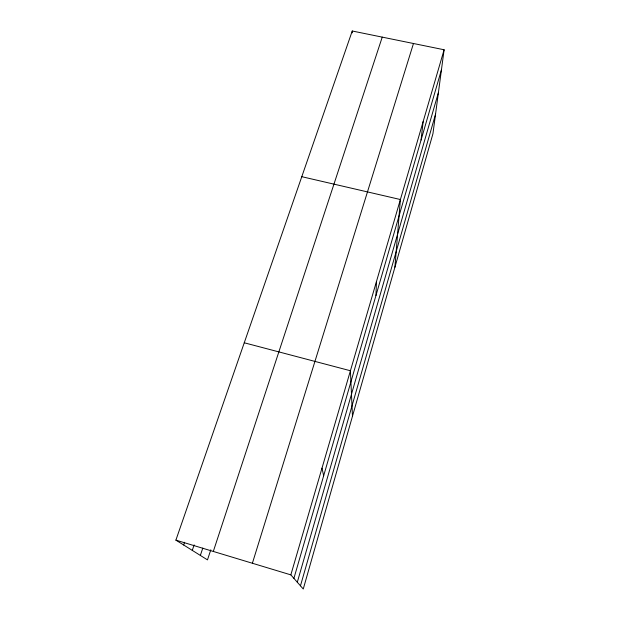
<?xml version="1.0" encoding="UTF-8"?>
<svg xmlns="http://www.w3.org/2000/svg" width="620" height="620" viewBox="0 0 620 620"><rect width="100%" height="100%" fill="white"/><g stroke="black" fill="none" stroke-linecap="round" stroke-linejoin="round"><path stroke-width="0.93" d="M375.968 295.5L376.449 281.55M394.909 267.22L400.388 199.531L301.785 176.692M421.065 140.042L423.119 121.659M444.106 49.763L432.954 133.664L303.265 589L290.842 574.872L175.894 540.136L352.253 31L444.106 49.763L290.842 574.872M300.467 585.815L435.542 114.189M297.298 582.219L438.418 92.55M293.903 578.351L441.432 69.835M252.387 563.247L413.47 43.501M213.311 551.443L382.238 37.123M210.808 549.793L207.483 559.883L175.894 540.136M200.353 555.427L202.802 548.088M192.285 550.382L194.138 544.91M183.66 544.988L184.597 542.26M244.257 342.783L350.416 370.752L352.47 416.253M321.997 468.139L323.663 475.78M352.253 31L352.284 32.852"/></g></svg>
